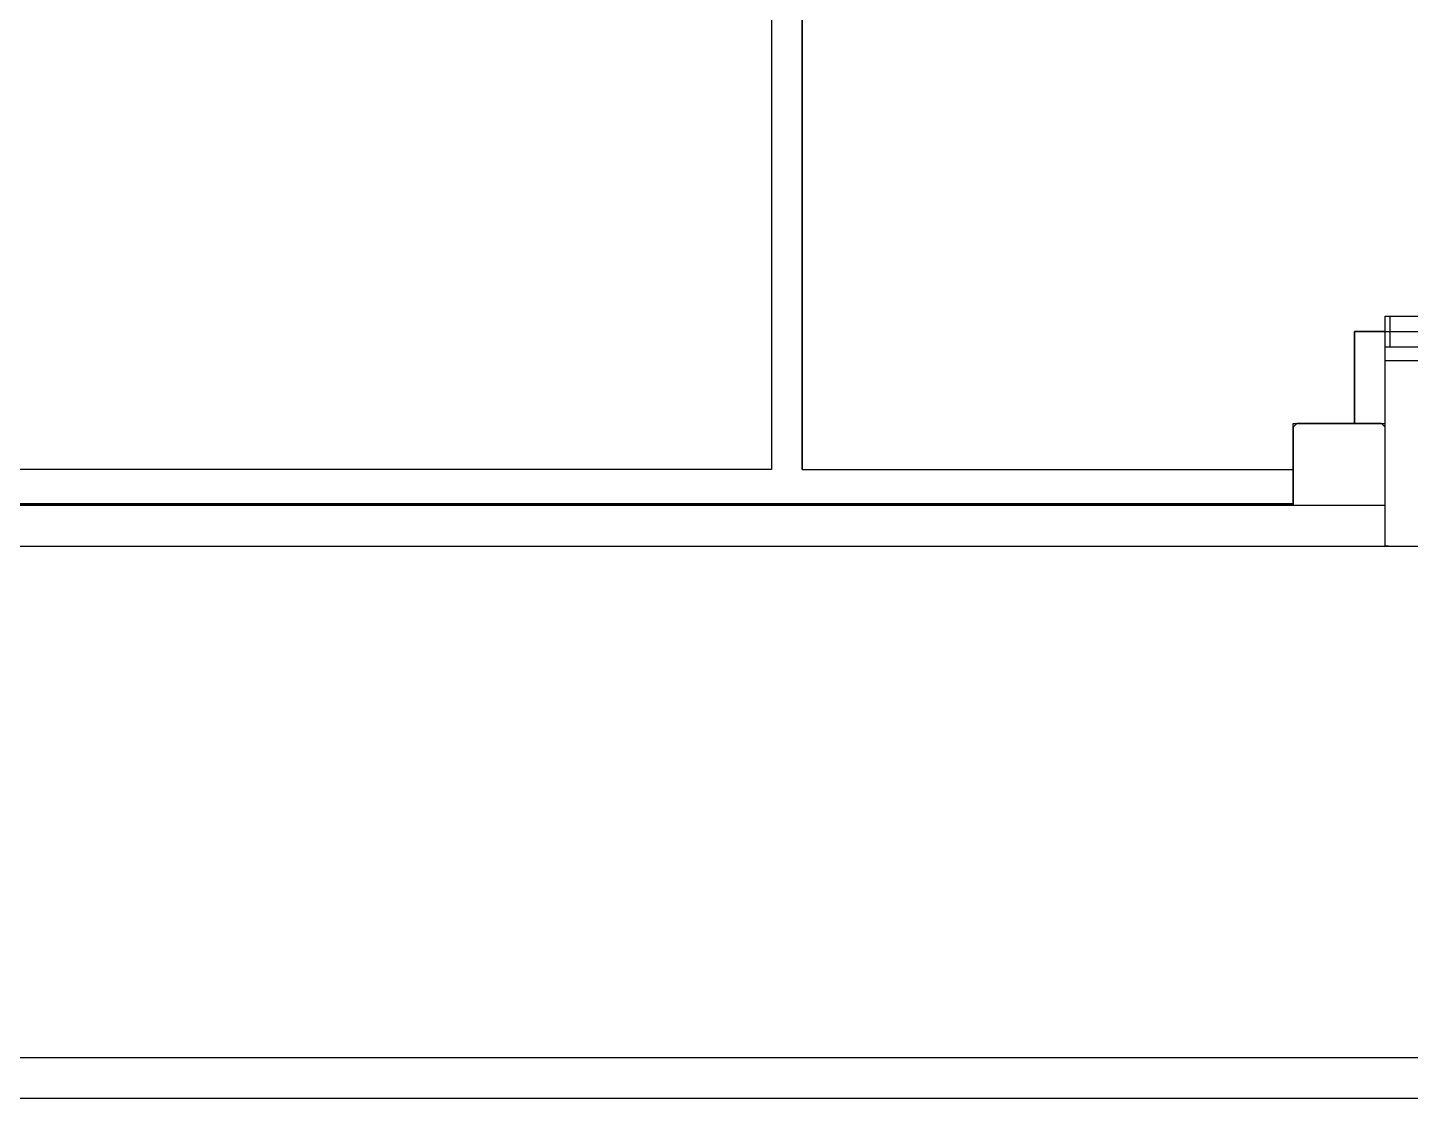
# Model space of a CAD drawing. Header units: inches. Extents: x -234 to 3525, y 0 to 2715.
# Drawn here: x 1633.5 to 1903.9, y 147 to 356.4 of the extents above; entities that cross this region are included whole.
import ezdxf

# ---------------------------------------------------------------- set-up
doc = ezdxf.new("R2010")
doc.units = ezdxf.units.IN
doc.header["$LTSCALE"] = 10
doc.header["$MEASUREMENT"] = 0
for name, color, linetype in [('A-GLAZ', 1, 'CONTINUOUS'), ('A-ROOF', 2, 'CONTINUOUS'), ('A-WALL', 5, 'CONTINUOUS'), ('AREA-ASSIGN', 7, 'CONTINUOUS')]:
    doc.layers.add(name, color=color, linetype=linetype)

msp = doc.modelspace()

# ---------------------------------------------------------------- linework, layer by layer
at = {"layer": 'A-GLAZ'}
for p, q in [((1899, 300), (2422, 300)), ((1900, 294), (1900, 300)), ((1899, 297), (2422, 297)), ((1899, 294), (2422, 294))]:
    msp.add_line(p, q, dxfattribs=at)
at = {"layer": 'A-ROOF'}
for p, q in [((1899, 255), (2422, 255)), ((1899.63, 255), (1899, 255))]:
    msp.add_line(p, q, dxfattribs=at)
at = {"layer": 'A-WALL'}
for p, q in [((1779, 537), (1779, 270)), ((1785, 270), (1785, 537)), ((1899, 279), (1899, 300)), ((1899, 297), (1893, 297)), ((1893, 297), (1893, 279)), ((2421, 291.25), (1899, 291.25)), ((1881, 263), (1881, 279)), ((1881, 279), (1899, 279)), ((1881.75, 279), (1881, 278.25)), ((1893, 279), (1881.75, 279)), ((1898.25, 279), (1893, 279)), ((1899, 278.25), (1898.25, 279)), ((1899, 255), (1899, 279)), ((1881, 278.25), (1881, 270)), ((1899, 263), (1899, 278.25)), ((1779, 270), (1629, 270)), ((1785, 270), (1881, 270)), ((1881, 270), (1881, 263.37)), ((1629, 263.37), (1881, 263.37)), ((1629, 263), (1881, 263)), ((1881, 263), (1629, 263)), ((1881, 263.37), (1881, 263)), ((1881, 263), (1899, 263)), ((1899, 255), (1899, 263)), ((1611, 255), (1899, 255)), ((1611, 255), (1899, 255)), ((1892, 255), (1900, 255)), ((-226, 155), (2421, 155)), ((2709.91, 147), (-234, 147))]:
    msp.add_line(p, q, dxfattribs=at)
at = {"layer": 'AREA-ASSIGN'}
for points in [[(1629, 278.25), (1628, 279), (1628, 305), (1628, 345), (1628, 531), (1629, 531.75), (1629, 537), (1630.75, 537), (1667, 537), (1668, 537), (1779, 537), (1779, 270), (1629, 270)], [(2157, 531), (2153, 531), (2151, 533), (2151, 537), (1899, 537), (1899, 533), (1897, 531), (1883, 531), (1881, 533), (1881, 537), (1785, 537), (1785, 270), (1881, 270), (1881, 279), (1893, 279), (1893, 297), (1899, 297), (1899, 300), (2157, 300)]]:
    msp.add_lwpolyline(points, close=True, dxfattribs=at)

doc.saveas('drawing.dxf')
